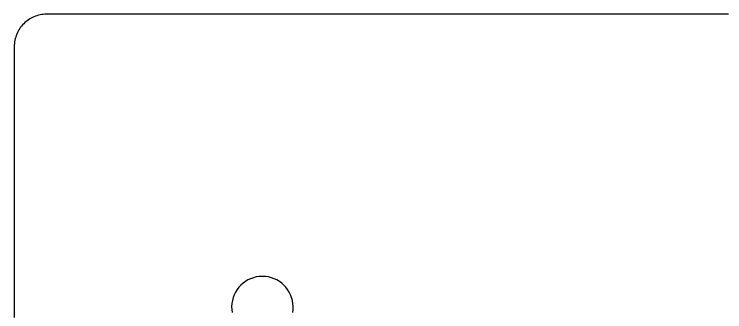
# Model space of a CAD drawing. Extents: x -11 to 35.7, y -8.8 to 26.3.
# Drawn here: x 19.577 to 21.332, y 10.031 to 10.765 of the extents above; entities that cross this region are included whole.
import ezdxf

# ---------------------------------------------------------------- set-up
doc = ezdxf.new("R2010")
doc.units = 0
doc.header["$MEASUREMENT"] = 0
doc.layers.add('5_00_DWG', color=7, linetype='CONTINUOUS')

msp = doc.modelspace()

# ---------------------------------------------------------------- linework, layer by layer
at = {"layer": '5_00_DWG'}
for points in [[(21.3408, 10.765), (21.2855, 10.765), (21.2307, 10.765), (21.1762, 10.765), (21.1223, 10.765), (21.0689, 10.765), (21.0161, 10.765), (20.9638, 10.765), (20.9121, 10.765), (20.861, 10.765), (20.8357, 10.765), (20.8106, 10.765), (20.7856, 10.765), (20.7608, 10.765), (20.7362, 10.765), (20.7118, 10.765), (20.6876, 10.765), (20.6635, 10.765), (20.6397, 10.765), (20.616, 10.765), (20.5926, 10.765), (20.5693, 10.765), (20.5462, 10.765), (20.5234, 10.765), (20.5008, 10.765), (20.4784, 10.765), (20.4562, 10.765), (20.4342, 10.765), (20.4125, 10.765), (20.391, 10.765), (20.3697, 10.765), (20.3487, 10.765), (20.3279, 10.765), (20.3073, 10.765), (20.287, 10.765), (20.267, 10.765), (20.2472, 10.765), (20.2276, 10.765), (20.2084, 10.765), (20.1894, 10.765), (20.1706, 10.765), (20.1522, 10.765), (20.134, 10.765), (20.1161, 10.765), (20.0985, 10.765), (20.0812, 10.765), (20.0641, 10.765), (20.0474, 10.765), (20.031, 10.765), (20.0148, 10.765), (19.999, 10.765), (19.9835, 10.765), (19.9683, 10.765), (19.9534, 10.765), (19.9388, 10.765), (19.9246, 10.765), (19.9106, 10.765), (19.897, 10.765), (19.8838, 10.765), (19.8709, 10.765), (19.8583, 10.765), (19.8461, 10.765), (19.8342, 10.765), (19.8226, 10.765), (19.8115, 10.765), (19.8007, 10.765), (19.7902, 10.765), (19.7801, 10.765), (19.7704, 10.765), (19.7611, 10.765), (19.7521, 10.765), (19.7435, 10.765), (19.7353, 10.765), (19.7275, 10.765), (19.7201, 10.765), (19.713, 10.765), (19.7064, 10.765), (19.7002, 10.765), (19.6944, 10.765), (19.6889, 10.765), (19.6839, 10.765), (19.6794, 10.765), (19.6752, 10.765), (19.6715, 10.765), (19.6681, 10.765), (19.6653, 10.765), (19.6628, 10.765), (19.6608, 10.765), (19.6592, 10.765), (19.6581, 10.765), (19.6574, 10.765), (19.6572, 10.765), (19.6572, 10.765), (19.6531, 10.7649), (19.649, 10.7646), (19.645, 10.7641), (19.6411, 10.7634), (19.6372, 10.7625), (19.6334, 10.7614), (19.6297, 10.7601), (19.626, 10.7587), (19.6225, 10.7571), (19.619, 10.7553), (19.6157, 10.7534), (19.6124, 10.7513), (19.6093, 10.7491), (19.6063, 10.7467), (19.6034, 10.7442), (19.6006, 10.7416), (19.598, 10.7388), (19.5954, 10.7359), (19.5931, 10.7329), (19.5908, 10.7297), (19.5887, 10.7265), (19.5868, 10.7231), (19.5851, 10.7197), (19.5835, 10.7161), (19.582, 10.7125), (19.5808, 10.7088), (19.5797, 10.705), (19.5788, 10.7011), (19.5781, 10.6972), (19.5776, 10.6932), (19.5773, 10.6891), (19.5772, 10.685), (19.5772, 10.6848), (19.5772, 10.6842), (19.5772, 10.6832), (19.5772, 10.6819), (19.5772, 10.6801), (19.5772, 10.678), (19.5772, 10.6755), (19.5772, 10.6726), (19.5772, 10.6694), (19.5772, 10.6657), (19.5772, 10.6617), (19.5772, 10.6573), (19.5772, 10.6526), (19.5772, 10.6475), (19.5772, 10.642), (19.5772, 10.6361), (19.5772, 10.6299), (19.5772, 10.6233), (19.5772, 10.6163), (19.5772, 10.609), (19.5772, 10.6013), (19.5772, 10.5933), (19.5772, 10.5849), (19.5772, 10.5762), (19.5772, 10.5671), (19.5772, 10.5576), (19.5772, 10.5478), (19.5772, 10.5377), (19.5772, 10.5272), (19.5772, 10.5163), (19.5772, 10.5052), (19.5772, 10.4936), (19.5772, 10.4818), (19.5772, 10.4695), (19.5772, 10.457), (19.5772, 10.4441), (19.5772, 10.4309), (19.5772, 10.4173), (19.5772, 10.4034), (19.5772, 10.3892), (19.5772, 10.3747), (19.5772, 10.3598), (19.5772, 10.3446), (19.5772, 10.3291), (19.5772, 10.3132), (19.5772, 10.2971), (19.5772, 10.2806), (19.5772, 10.2638), (19.5772, 10.2467), (19.5772, 10.2292), (19.5772, 10.2115), (19.5772, 10.1934), (19.5772, 10.175), (19.5772, 10.1563), (19.5772, 10.1373), (19.5772, 10.118), (19.5772, 10.0984), (19.5772, 10.0785), (19.5772, 10.0583), (19.5772, 10.0378), (19.5772, 10.017)], [(20.265, 10.0293), (20.2659, 10.0367), (20.2661, 10.0444), (20.2656, 10.052), (20.2643, 10.0594), (20.2623, 10.0665), (20.2596, 10.0733), (20.2564, 10.0798), (20.2525, 10.0859), (20.2482, 10.0916), (20.2433, 10.0969), (20.2379, 10.1016), (20.2321, 10.1059), (20.2259, 10.1096), (20.2193, 10.1127), (20.2124, 10.1152), (20.2052, 10.117), (20.1978, 10.1181), (20.1901, 10.1185), (20.1825, 10.1181), (20.1751, 10.117), (20.1679, 10.1152), (20.161, 10.1127), (20.1544, 10.1096), (20.1482, 10.1059), (20.1424, 10.1016), (20.1371, 10.0969), (20.1322, 10.0916), (20.1278, 10.0859), (20.1239, 10.0798), (20.1207, 10.0733), (20.118, 10.0665), (20.1161, 10.0594), (20.1148, 10.052), (20.1142, 10.0444), (20.1144, 10.0367), (20.1153, 10.0293)]]:
    msp.add_lwpolyline(points, dxfattribs=at)

doc.saveas('drawing.dxf')
